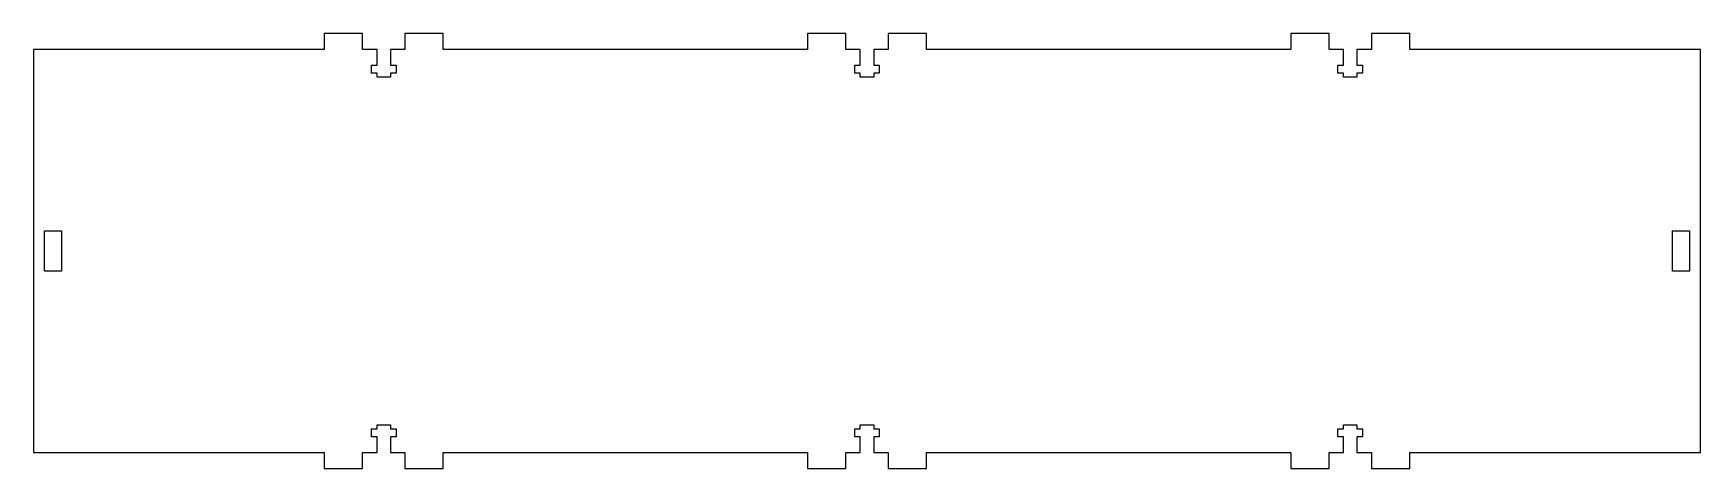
# Model space of a CAD drawing. Header units: millimetres. Extents: x -287 to 127, y -4 to 104.
import ezdxf

# ---------------------------------------------------------------- set-up
doc = ezdxf.new("R2010")
doc.units = ezdxf.units.MM
doc.layers.get('0').update_dxf_attribs({"linetype": 'CONTINUOUS'})

msp = doc.modelspace()

# ---------------------------------------------------------------- linework, layer by layer
for p, q in [((-205.25, 104), (-214.75, 104)), ((-214.75, 104), (-214.75, 100)), ((-205.25, 100), (-205.25, 104)), ((-185.25, 104), (-194.75, 104)), ((-194.75, 104), (-194.75, 100)), ((-185.25, 100), (-185.25, 104)), ((-85.25, 104), (-94.75, 104)), ((-94.75, 104), (-94.75, 100)), ((-85.25, 100), (-85.25, 104)), ((-65.25, 104), (-74.75, 104)), ((-74.75, 104), (-74.75, 100)), ((-65.25, 100), (-65.25, 104)), ((34.75, 104), (25.25, 104)), ((25.25, 104), (25.25, 100)), ((34.75, 100), (34.75, 104)), ((54.75, 104), (45.25, 104)), ((45.25, 104), (45.25, 100)), ((54.75, 100), (54.75, 104)), ((-287, 100), (-287, 0)), ((-214.75, 100), (-287, 100)), ((-201.659, 100), (-205.25, 100)), ((-201.659, 96.147), (-201.659, 100)), ((-198.341, 100), (-198.341, 96.147)), ((-194.75, 100), (-198.341, 100)), ((-94.75, 100), (-185.25, 100)), ((-81.659, 100), (-85.25, 100)), ((-81.659, 96.147), (-81.659, 100)), ((-78.341, 100), (-78.341, 96.147)), ((-74.75, 100), (-78.341, 100)), ((25.25, 100), (-65.25, 100)), ((38.341, 100), (34.75, 100)), ((38.341, 96.147), (38.341, 100)), ((41.659, 100), (41.659, 96.147)), ((45.25, 100), (41.659, 100)), ((127, 100), (54.75, 100)), ((127, 0), (127, 100)), ((-203.05, 94.147), (-203.05, 96.147)), ((-203.05, 96.147), (-201.659, 96.147)), ((-198.341, 96.147), (-196.95, 96.147)), ((-196.95, 96.147), (-196.95, 94.147)), ((-83.05, 94.147), (-83.05, 96.147)), ((-83.05, 96.147), (-81.659, 96.147)), ((-78.341, 96.147), (-76.95, 96.147)), ((-76.95, 96.147), (-76.95, 94.147)), ((36.95, 94.147), (36.95, 96.147)), ((36.95, 96.147), (38.341, 96.147)), ((41.659, 96.147), (43.05, 96.147)), ((43.05, 96.147), (43.05, 94.147)), ((-201.659, 94.147), (-203.05, 94.147)), ((-201.659, 93.147), (-201.659, 94.147)), ((-198.341, 93.147), (-201.659, 93.147)), ((-196.95, 94.147), (-198.341, 94.147)), ((-198.341, 94.147), (-198.341, 93.147)), ((-81.659, 94.147), (-83.05, 94.147)), ((-81.659, 93.147), (-81.659, 94.147)), ((-78.341, 93.147), (-81.659, 93.147)), ((-76.95, 94.147), (-78.341, 94.147)), ((-78.341, 94.147), (-78.341, 93.147)), ((38.341, 94.147), (36.95, 94.147)), ((38.341, 93.147), (38.341, 94.147)), ((41.659, 93.147), (38.341, 93.147)), ((43.05, 94.147), (41.659, 94.147)), ((41.659, 94.147), (41.659, 93.147)), ((-203.05, 3.853), (-203.05, 5.853)), ((-203.05, 5.853), (-201.659, 5.853)), ((-201.659, 5.853), (-201.659, 6.853)), ((-201.659, 6.853), (-198.341, 6.853)), ((-198.341, 6.853), (-198.341, 5.853)), ((-198.341, 5.853), (-196.95, 5.853)), ((-196.95, 5.853), (-196.95, 3.853)), ((-83.05, 3.853), (-83.05, 5.853)), ((-83.05, 5.853), (-81.659, 5.853)), ((-81.659, 5.853), (-81.659, 6.853)), ((-81.659, 6.853), (-78.341, 6.853)), ((-78.341, 6.853), (-78.341, 5.853)), ((-78.341, 5.853), (-76.95, 5.853)), ((-76.95, 5.853), (-76.95, 3.853)), ((36.95, 3.853), (36.95, 5.853)), ((36.95, 5.853), (38.341, 5.853)), ((38.341, 5.853), (38.341, 6.853)), ((38.341, 6.853), (41.659, 6.853)), ((41.659, 6.853), (41.659, 5.853)), ((41.659, 5.853), (43.05, 5.853)), ((43.05, 5.853), (43.05, 3.853)), ((-287, 0), (-214.75, 0)), ((-214.75, 0), (-214.75, -4)), ((-205.25, -4), (-205.25, 0)), ((-205.25, 0), (-201.659, 0)), ((-201.659, 3.853), (-203.05, 3.853)), ((-201.659, 0), (-201.659, 3.853)), ((-196.95, 3.853), (-198.341, 3.853)), ((-198.341, 3.853), (-198.341, 0)), ((-185.25, 0), (-94.75, 0)), ((-94.75, 0), (-94.75, -4)), ((-85.25, -4), (-85.25, 0)), ((-85.25, 0), (-81.659, 0)), ((-81.659, 3.853), (-83.05, 3.853)), ((-81.659, 0), (-81.659, 3.853)), ((-76.95, 3.853), (-78.341, 3.853)), ((-78.341, 3.853), (-78.341, 0)), ((-65.25, 0), (25.25, 0)), ((25.25, 0), (25.25, -4)), ((34.75, -4), (34.75, 0)), ((34.75, 0), (38.341, 0)), ((38.341, 3.853), (36.95, 3.853)), ((38.341, 0), (38.341, 3.853)), ((43.05, 3.853), (41.659, 3.853)), ((41.659, 3.853), (41.659, 0)), ((54.75, 0), (127, 0)), ((-214.75, -4), (-205.25, -4)), ((-198.341, 0), (-194.75, 0)), ((-194.75, 0), (-194.75, -4)), ((-194.75, -4), (-185.25, -4)), ((-185.25, -4), (-185.25, 0)), ((-94.75, -4), (-85.25, -4)), ((-78.341, 0), (-74.75, 0)), ((-74.75, 0), (-74.75, -4)), ((-74.75, -4), (-65.25, -4)), ((-65.25, -4), (-65.25, 0)), ((25.25, -4), (34.75, -4)), ((41.659, 0), (45.25, 0)), ((45.25, 0), (45.25, -4)), ((45.25, -4), (54.75, -4)), ((54.75, -4), (54.75, 0))]:
    msp.add_line(p, q)
for points in [[(-280, 55), (-280, 45), (-284.2, 45), (-284.2, 55)], [(120, 55), (124.2, 55), (124.2, 45), (120, 45)]]:
    msp.add_lwpolyline(points, close=True)

doc.saveas('drawing.dxf')
